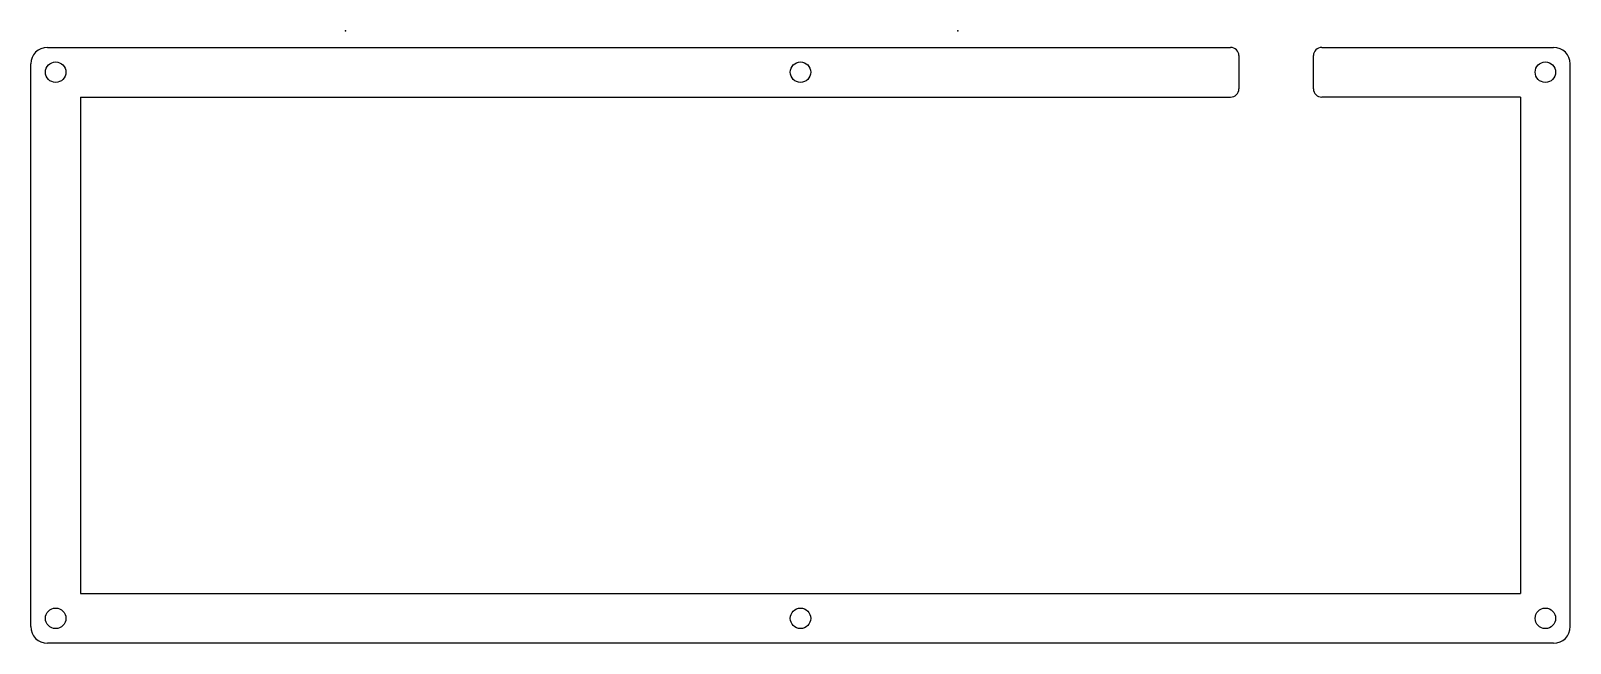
# Model space of a CAD drawing. Extents: x 0 to 372, y 0 to 148.
import ezdxf

# ---------------------------------------------------------------- set-up
doc = ezdxf.new("R2010")
doc.units = 0
doc.header["$MEASUREMENT"] = 0

msp = doc.modelspace()

# ---------------------------------------------------------------- linework, layer by layer
at = {"linetype": 'Continuous'}
for p, q in [((4.1, 144.07), (289.76, 144.07)), ((291.76, 142.07), (291.76, 134.07)), ((309.76, 134.07), (309.76, 142.07)), ((311.76, 144.07), (367.76, 144.07)), ((0.1, 4.25), (0.1, 140.07)), ((371.76, 4.25), (371.76, 140.07)), ((12.09, 132.07), (12.09, 12.25)), ((12.09, 132.07), (289.76, 132.07)), ((359.76, 132.07), (311.76, 132.07)), ((359.76, 132.07), (359.76, 12.25)), ((12.09, 12.25), (359.76, 12.25))]:
    msp.add_line(p, q, dxfattribs=at)
at = {"color": 0}
msp.add_line((367.76, 0.25), (4.1, 0.25), dxfattribs=at)
at = {"linetype": 'Continuous'}
for centre in [(6.1, 138.07), (185.93, 138.07), (365.76, 138.07), (6.1, 6.25), (185.93, 6.25), (365.76, 6.25)]:
    msp.add_circle(centre, 2.47, dxfattribs=at)
for centre, radius, start, end in [((4.1, 140.07), 4, 90, 180), ((289.76, 142.07), 2, 0, 90), ((311.76, 142.07), 2, 90, 180), ((367.76, 140.07), 4, 0, 90), ((289.76, 134.07), 2, 270, 0), ((311.76, 134.07), 2, 180, 270)]:
    msp.add_arc(centre, radius, start, end, dxfattribs=at)
at = {"color": 0}
for centre, start, end in [((4.1, 4.25), 180, 270), ((367.76, 4.25), 270, 0)]:
    msp.add_arc(centre, 4, start, end, dxfattribs=at)
at = {"linetype": 'Continuous'}
for p in [(76.11, 148.07), (223.93, 148.07)]:
    msp.add_point(p, dxfattribs=at)

doc.saveas('drawing.dxf')
